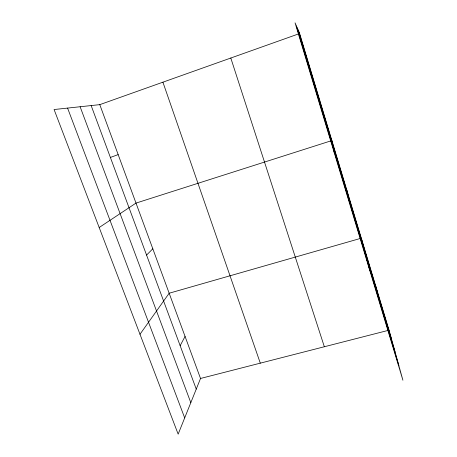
<?xml version="1.0" encoding="UTF-8"?>
<svg xmlns="http://www.w3.org/2000/svg" width="457" height="457" viewBox="0 0 457 457"><rect width="100%" height="100%" fill="white"/><g stroke="black" fill="none" stroke-linecap="round" stroke-linejoin="round"><path stroke-width="0.69" d="M99.78 104.647L200.526 378.465L178.161 434.15L54.086 109.531L99.78 104.647L299.615 33.538L389.027 330.183L402.914 380.224L295.056 22.85L299.615 33.538M180.161 345.709L185.056 336.432M139.985 334.273L169.164 293.228L361.298 238.183L369.913 270.87M146.566 255.069L152.815 248.797M99.18 227.506L136.003 203.097L331.211 140.773M110.388 157.442L118.163 154.609M200.526 378.465L389.027 330.183M67.579 108.086L184.685 417.898M80.124 106.749L190.809 402.651M91.16 105.573L196.247 389.113M162.915 82.186L260.301 363.155M230.796 58.028L324.344 346.749M298.769 31.544L391.66 339.665M297.673 28.974L395.019 351.776M296.416 26.038L398.83 365.503M375.368 284.854L377.511 292.731M346.812 190.106L347.88 194.453M331.873 140.562L334.455 153.392"/></g></svg>
